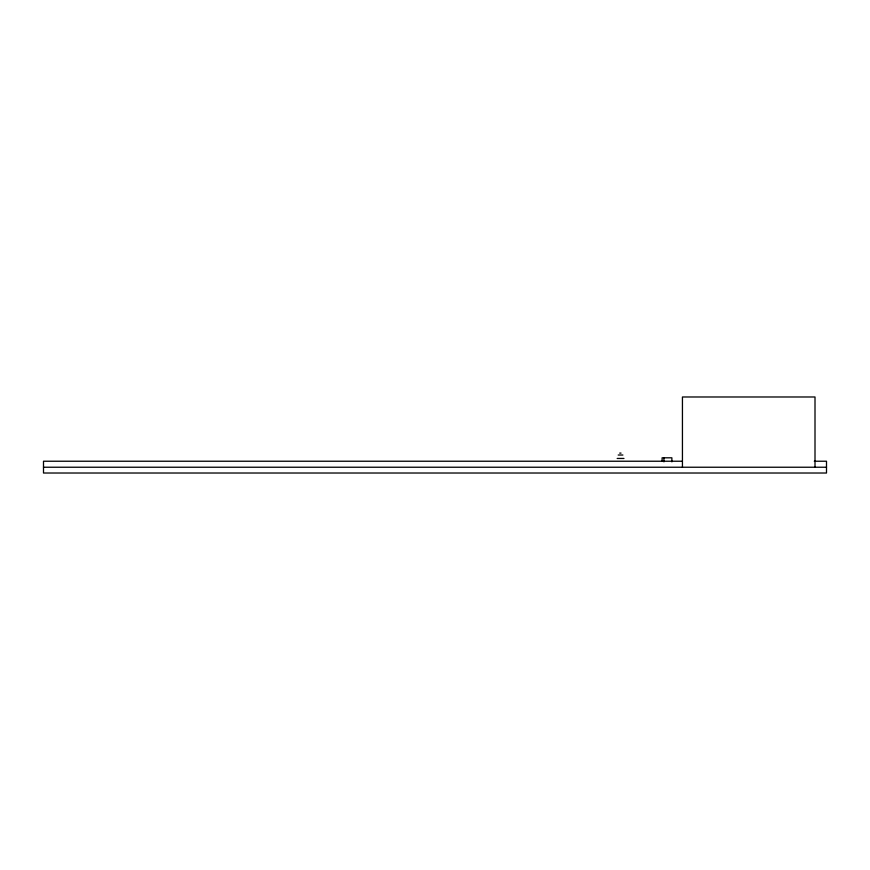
<?xml version="1.0" encoding="UTF-8"?>
<svg xmlns="http://www.w3.org/2000/svg" width="870" height="870" viewBox="0 0 870 870"><rect width="100%" height="100%" fill="white"/><g stroke="black" fill="none" stroke-linecap="round" stroke-linejoin="round"><path stroke-width="1.3" d="M619.723 453.096L621.017 453.096M618.189 455.021L622.898 455.021M617.167 458.446L623.975 458.446M682.439 461.23L43.5 461.23L43.5 473.019L826.5 473.019L826.5 461.23L814.266 461.23M43.5 467.233L826.5 467.233M815.005 467.233L815.005 396.981L682.439 396.981L682.439 467.233M671.879 461.85L671.879 457.805L662.103 457.805L662.103 461.339M663.93 457.805L663.93 461.85"/></g></svg>
